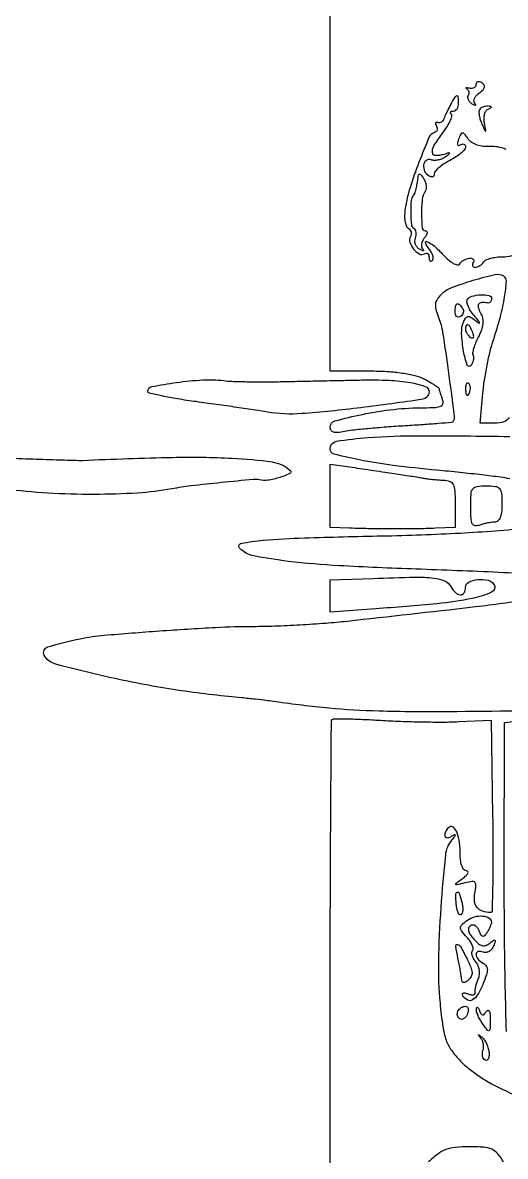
# Model space of a CAD drawing. Extents: x 0 to 848, y 0 to 1200.
# Drawn here: x 175 to 267.6, y 779.2 to 997 of the extents above; entities that cross this region are included whole.
import ezdxf

# ---------------------------------------------------------------- set-up
doc = ezdxf.new("R2010")
doc.units = 0

msp = doc.modelspace()

# ---------------------------------------------------------------- linework, layer by layer
for points in [[(386.644698, 981.326562, -0.000009), (386.76453, 995.814932, -0.002666)], [(268.373485, 921.113112, -0.180874), (267.364342, 920.28413, -0.082642), (265.65704, 920), (262.795902, 920), (263.330073, 925.765123, -0.015332), (263.643543, 928.299682, -0.010509), (264.147453, 931.154174, -0.010602), (264.749543, 933.885705, -0.021068), (265.362529, 936.015123, 0.015439), (266.691305, 940.442983, 0.025165), (267.510168, 944.27828, 0.022989), (267.855003, 947.288483, 0.284021), (267.339807, 948.265219, 0.190638), (265.676677, 948.525423, 0.016424), (261.435452, 947.422547, 0.020239), (257.289684, 946.013074, 0.104682), (255.271438, 944.700009, 0.056776), (254.530902, 943.769061, 0.114767), (254.228982, 942.88762, 0.092315), (254.31605, 941.836408, 0.028129), (254.825032, 940.315736, -0.056537), (255.61296, 937.426945, -0.004617), (256.739562, 929.662296, -0.001871), (257.834878, 921.356209, -0.196303), (257.545054, 920.268073, -0.212311), (257.361965, 920.167001, -0.000737), (254.796474, 919.949643, -0.003737), (251.872728, 919.728262, -0.002313), (248.434739, 919.509743, 0.004127), (244.812405, 919.266309, 0.004574), (241.316767, 918.970203, 0.004251), (238.339475, 918.664996, 0.023533), (236.75, 918.412215, -0.027084), (235.45052, 918.215, -0.10037), (234.63015, 918.300304, -0.181702), (234.173447, 918.657074, -0.137902), (234, 919.273994, -0.338443), (234.906829, 920.460246, -0.015465), (240.189606, 921.722271, -0.023379), (246.249364, 922.680448, -0.027525), (252.049617, 923, 0.013275), (254.241267, 923.058199, 0.09158), (255.283348, 923.30852, 0.245378), (255.675911, 923.80285, 0.139981), (255.606989, 924.581787, -0.007617), (255.374564, 925.216205, -0.009418), (255.178303, 925.814231, -0.008008), (255.031606, 926.320086, -0.066659), (255, 926.556107, 0.243768), (254.889544, 926.769205, 0.009472), (254.133338, 927.281502, 0.014999), (253.180334, 927.861209, 0.009813), (252.04966, 928.47432, 0.058398), (250.323918, 929.125051, 0.024913), (247.898847, 929.601781, 0.021589), (244.943811, 929.901624, 0.014489), (241.54966, 930), (234, 930), (234, 1065)], [(267.787485, 972.635633, 0.04636), (266.176742, 973.092519, 0.065038), (264.685737, 973.172877, -0.046723), (263.400467, 973.19515, -0.056072), (262.221432, 973.46219, -0.062251), (261.240159, 973.94726, -0.089232), (260.539447, 974.615166, 0.013701), (259.773693, 975.604334, 0.228607), (259.407305, 975.77465, 0.284836), (259.097548, 975.576398, 0.020024), (258.672281, 974.588361, 0.030803), (258.466626, 973.934713, 0.137657), (258.478704, 973.53705, 0.341416), (258.672724, 973.401784, 0.126769), (259.011454, 973.507079, -0.08122), (259.389244, 973.66303, -0.159636), (259.709615, 973.635023, -0.18329), (259.922398, 973.430195, -0.110923), (260, 973.084697, -0.181832), (259.813129, 972.587832, -0.035054), (259.11875, 971.899191, -0.033203), (258.14868, 971.169685, -0.025295), (257, 970.5, 0.025295), (255.85132, 969.830315, 0.033203), (254.88125, 969.100809, 0.035054), (254.186871, 968.412168, 0.181832), (254, 967.915303, -0.112682), (253.921308, 967.570558, -0.184123), (253.70625, 967.367056, -0.158241), (253.382225, 967.341161, -0.080031), (253, 967.5, -0.153294), (252.212711, 968.410413, -0.129431), (252.019935, 969.67438, -0.193126), (252.487018, 970.55508, -0.273535), (253.340684, 970.699509, 0.084508), (253.95727, 970.575938, 0.051187), (254.701528, 970.630448, 0.049501), (255.452239, 970.841705, 0.06126), (256.090684, 971.186852, 0.004848), (256.865327, 971.748892, 0.366443), (256.898136, 971.888427, 0.361608), (256.765411, 971.945371, 0.004807), (255.847766, 971.663233, -0.081748), (254.265405, 971.432547, -0.380144), (253.642123, 972.007299, -0.16353), (253.942168, 973.319143, -0.025646), (255.461538, 975.538462, 0.020318), (256.355949, 976.815519, 0.031445), (257.010112, 977.991971, 0.032435), (257.392391, 978.949746, 0.282232), (257.290087, 979.376579, -0.095759), (257.129359, 979.614329, -0.241254), (257.143546, 979.81687, -0.193741), (257.327753, 979.95536, -0.065574), (257.666667, 980, 0.148195), (258.048021, 980.115568, 0.098894), (258.372917, 980.440625, 0.082425), (258.591972, 980.926543, 0.064853), (258.666667, 981.5, 0.024643), (258.60751, 982.699527, 0.432823), (258.330425, 982.912489, 0.220602), (257.918371, 982.633049, 0.012308), (257.133796, 981.25, 0.007211), (256.749661, 980.506666, 0.006344), (256.369937, 979.720312, 0.006386), (256.045433, 979.002175, 0.019052), (255.848612, 978.5, -0.080408), (255.653194, 978.138785, -0.090409), (255.360258, 977.874466, -0.099227), (255.016887, 977.746803, -0.120554), (254.67567, 977.774777, 0.105638), (254.408246, 977.804652, 0.287553), (254.264027, 977.692899, 0.178472), (254.264426, 977.453173, 0.049712), (254.431901, 977.110187, -0.097021), (254.576533, 976.726099, -0.122026), (254.547703, 976.348233, -0.125914), (254.347765, 976.035966, -0.107318), (254.010865, 975.83541, 0.214159), (252.982034, 974.886363, 0.009015), (251.066443, 970.169124, 0.016331), (249.355077, 965.253901, 0.034745), (248.426203, 961.338451, 0.033676), (248.304839, 960.079942, 0.042503), (248.370458, 958.912452, 0.048114), (248.594288, 957.986801, 0.172639), (248.968686, 957.519353, -0.090445), (249.329087, 957.194236, -0.095504), (249.543137, 956.768638, -0.099682), (249.578506, 956.30936, -0.108352), (249.430222, 955.887097, 0.223915), (249.308908, 954.818204, 0.088373), (250.041398, 953.489543, 0.094201), (251.148835, 952.55141, 0.273678), (252.113307, 952.570027, -0.117898), (252.450663, 952.681398, -0.186292), (252.739534, 952.597012, -0.15417), (252.933944, 952.320207, -0.07674), (253, 951.89235, 0.052353), (253.044761, 951.466035, 0.157415), (253.188735, 951.215446, 0.258825), (253.398804, 951.166147, 0.128035), (253.642501, 951.309167, 0.193391), (253.795311, 951.667265, 0.075397), (253.724689, 952.210657, 0.059862), (253.45692, 952.845176, 0.043481), (253.020056, 953.475834, -0.071053), (252.300406, 954.647357, -0.674949), (252.589436, 954.940438, -0.082908), (253.955635, 954.082931, -0.024365), (255.730802, 952.345461, 0.028776), (256.721078, 951.393163, 0.049143), (257.660546, 950.736401, 0.068608), (258.418646, 950.438082, 0.304495), (258.845473, 950.595461, -0.10578), (259.688682, 951.35559, -0.091104), (260.815026, 951.755469, -0.232879), (261.444686, 951.561957, -0.356158), (261.515313, 951.024777, 0.074435), (261.347285, 950.632805, 0.15113), (261.361762, 950.301028, 0.187666), (261.552112, 950.081625, 0.12189), (261.881966, 950, 0.085235), (262.310186, 950.073533, 0.053414), (262.769763, 950.29375, 0.051777), (263.189439, 950.617474, 0.064269), (263.5, 951, -0.148736), (263.93812, 951.385748, -0.039574), (264.822996, 951.70625, -0.036511), (265.935346, 951.926421, -0.030614), (267.13594, 952, 0.119642), (270.275701, 952.762204, 0.084023)], [(268.5, 909.333723, 0.019288), (266.717949, 909.63662, 0.00296), (263.15, 910.080861, 0.003303), (258.931428, 910.552529, 0.002861), (254.5, 910.992749, -0.008345), (246.105393, 911.919746, -0.01743), (239.615884, 912.977187, -0.013299), (234.774034, 914.075074, -0.342866), (234, 915.071149, -0.366774), (235.25863, 916.556143, -0.023734), (241.31852, 917.269504, -0.017504), (251.221552, 917.613445, -0.003706), (268.5, 917.48042, -0.004165)], [(170.5, 913.381391, 0.000494), (176.320886, 913.177616, 0.000747), (181.3875, 913.012834, 0.000276), (185.750742, 912.879869, 0.01835), (186.5, 912.884953, -0.005346), (203.772276, 913.451514, -0.017575), (215.177636, 913.302692, -0.022784), (222.870429, 912.579337, -0.148926), (226.348837, 910.962994, -0.533509), (226.262799, 910.352747, -0.037886), (224.350543, 909.600458, -0.034766), (222.029399, 909.058041, -0.101418), (220.393688, 909.126916, 0.085195), (219.211463, 909.214854, 0.001645), (213.100364, 908.607735, 0.004278), (207.2853, 907.960382, 0.015299), (203.586906, 907.401356, -0.029821), (197.024257, 906.603449, -0.014959), (188.67239, 906.340703, -0.014565), (179.787039, 906.585943, -0.017737), (171.5, 907.35212, 0.001752)], [(273.971049, 890.733779, 0.017936), (266.339563, 891.350665, 0.002502), (250.5, 891.981211, -0.004886), (235.739055, 892.639317, -0.015846), (225.972716, 893.481453, -0.019498), (219.374048, 894.523982, -0.147435), (216.619748, 895.987601, -0.601832), (216.90449, 896.928243, -0.026651), (221.184249, 897.531506, -0.014165), (229.077868, 897.993154, -0.002465), (244, 898.368665, 0.008283), (259.01891, 898.921524, 0.011833), (272.315604, 899.947722, 0.012944)], [(234, 731.185099), (234, 796.925883, -0.000591), (234.029836, 822.162663, -0.000977), (234.121868, 843.477707, -0.000055), (234.244343, 862.674152, -0.196665), (234.41487, 863.083333, -0.200613), (234.78967, 863.238093, -0.002777), (237.303192, 863.213119, -0.007283), (240.248455, 863.124571, -0.004668), (243.66487, 862.940051, 0.006596), (247.501627, 862.747662, 0.004952), (251.72809, 862.63349, 0.005007), (255.707645, 862.605277, 0.011449), (258.707351, 862.68275), (264.914701, 862.985398), (265.207351, 844.49155, -0.003385), (265.271546, 837.400194, -0.005647), (265.217747, 831.430608, -0.00128), (265.099483, 826.259377, -0.407287), (264.831787, 825.998851, -0.079047), (263.289971, 826.246854, -0.142706), (262.243086, 826.964216, -0.142), (261.742147, 828.134544, -0.077959), (261.794429, 829.704959, 0.021444), (262.014829, 831.203775, 0.219034), (261.817587, 831.783142, 0.243121), (261.265446, 831.974993, 0.026204), (259.89618, 831.704595, -0.002793), (258.29317, 831.309289, -0.340591), (258.112845, 831.389892, -0.368202), (258.15265, 831.575118, -0.002967), (259.44113, 832.549737, 0.027394), (260.109626, 833.108738, 0.085789), (260.462158, 833.573985, 0.268879), (260.448407, 833.859883, 0.25465), (260.19113, 834, -0.223264), (259.735148, 834.214291, -0.076302), (259.349894, 834.857225, -0.058034), (259.087145, 835.800759, -0.038934), (259, 836.918213, 0.029849), (258.84993, 839.429832, 0.061353), (258.378709, 841.339592, 0.115619), (257.689484, 842.358623, 0.336802), (256.895215, 842.435239, 0.070959), (256.552732, 842.149537, 0.052804), (256.262969, 841.75074, 0.053334), (256.066111, 841.305471, 0.077582), (256, 840.881966, 0.158843), (256.103318, 840.564951, 0.188186), (256.367188, 840.396315, 0.125621), (256.771082, 840.417858, 0.059513), (257.25, 840.632941, -0.013188), (257.876815, 840.987367, -0.527906), (257.995175, 840.925266, -0.195299), (257.933285, 840.701283, -0.006063), (257.331167, 839.937296, 0.145368), (256.128404, 837.018484, 0.007832), (255.256049, 826.957898, 0.013289), (254.798097, 816.616546, 0.028278), (255.109083, 808.618119, 0.01082), (255.644398, 804.065291, 0.050338), (256.270496, 801.498747, 0.071299), (257.288465, 799.553971, 0.036316), (259.063398, 797.434589, 0.033958), (260.633347, 796.020748, 0.018551), (262.730992, 794.497295, 0.018412), (264.986897, 793.101049, 0.027794), (267.055089, 792.071647, -0.071317), (272.453155, 788.772084, -0.118869)], [(283.5, 864.884566, -0.001333), (256.669077, 864.575739, -0.008935), (243.337437, 864.696051, -0.016454), (233.743389, 865.270439, -0.013311), (223.5, 866.498537, 0.006479), (221.947413, 866.706232, 0.002035), (219.61875, 866.97747, 0.002033), (217.017152, 867.259067, 0.00225), (214.5, 867.509728, -0.009211), (208.494074, 868.19237, -0.008224), (202.285122, 869.118347, -0.008002), (195.933688, 870.277365, -0.007558), (189.5, 871.659516, -0.011088), (181.131769, 873.786513, -0.211536), (179.098618, 875.457737, -0.465183), (179.776713, 877.039705, -0.023116), (186, 878.620863, -0.029623), (190.618197, 879.287475, -0.003282), (201.25556, 880.114186, -0.004244), (212.03515, 880.788908, -0.013214), (219.308421, 880.989683, 0.008847), (223.344538, 881.065835, 0.005011), (228.229395, 881.29354, 0.005), (233.150357, 881.621773, 0.0082), (237.308421, 882.009602, 0.001178), (261.367192, 884.709584, 0.011376), (271.553583, 886.112508, 0.020436)], [(267.865163, 803.116403, -0.002283), (267.637672, 811.765221, -0.003388), (267.483389, 822.080892, -0.002501), (267.447102, 833.5), (267.5, 862.5), (270.25, 862.816422, -0.032205)], [(267.284392, 778.095708, 0.042878), (266.153235, 779.682623, 0.112974), (265.04067, 780.512415, 0.085926), (263.493334, 780.898307, 0.018246), (260.707469, 781, 0.023893), (258.039822, 780.872451, 0.066011), (256.211278, 780.449353, 0.072783), (254.659204, 779.592314, 0.033904), (252.923077, 778.076923, 0.033613)]]:
    msp.add_lwpolyline(points, format="xyb")
for points in [[(262, 985.090402, -0.131628), (261.901622, 984.723181, -0.13149), (261.632812, 984.454148, -0.112422), (261.227515, 984.328585, -0.079073), (260.75, 984.36749, 0.013522), (260.302188, 984.463907, 0.104704), (260.08933, 984.458878, 0.599324), (260.070085, 984.38615, 0.060357), (260.256231, 984.250695, -0.11553), (260.504354, 984.0248, -0.105343), (260.636822, 983.704637, -0.098021), (260.632052, 983.338503, -0.086497), (260.489919, 982.983688, 0.147266), (260.388697, 982.60493, 0.102841), (260.492852, 982.172292, 0.085597), (260.788672, 981.750825, 0.066455), (261.233688, 981.408773, 0.01696), (261.690997, 981.165621, 0.153127), (261.912274, 981.131981, 0.532724), (261.958506, 981.230486, 0.04891), (261.765544, 981.490798, -0.188562), (261.612823, 981.893006, -0.103412), (261.727393, 982.415277, -0.077383), (262.09512, 982.98086, -0.052165), (262.667034, 983.49848, 0.036039), (263.36515, 984.090586, 0.137524), (263.647066, 984.580688, 0.217287), (263.569187, 985.010487, 0.102872), (263.15149, 985.406374, 0.066662), (262.710634, 985.603484, 0.13968), (262.33825, 985.607117, 0.191006), (262.093446, 985.422834, 0.137878)], [(262.684149, 980.25, 0.137005), (262.575663, 979.828923, 0.036544), (262.640739, 979.132812, 0.034205), (262.834883, 978.320694, 0.029484), (263.145657, 977.5, 0.00128), (263.74678, 976.166461, 0.405923), (263.845361, 976.127824, 0.352147), (263.900195, 976.22917, 0.001196), (263.626684, 977.702053, -0.051137), (263.552998, 978.579167, -0.062137), (263.67004, 979.395021, -0.073732), (263.949208, 980.030713, -0.156429), (264.356158, 980.373105, 0.015416), (264.882456, 980.608101, 0.310937), (264.964678, 980.752675, 0.350853), (264.857141, 980.865662, 0.017263), (264.309017, 980.921053, 0.059374), (263.821275, 980.895463, 0.055213), (263.340431, 980.756497, 0.059176), (262.937721, 980.531307, 0.104943)], [(252.265066, 964.61987, 0.110288), (251.693061, 962.97083, 0.030291), (251.544808, 960.209236, 0.024743), (251.694363, 957.560765, 0.38353), (252.317886, 957, -0.225365), (252.568356, 956.881065, -0.208555), (252.645413, 956.605785, -0.099379), (252.494308, 956.173659, -0.039578), (252.131121, 955.657991, 0.059816), (251.760494, 955.083858, 0.070874), (251.562285, 954.469816, 0.083091), (251.559537, 953.911524, 0.144798), (251.758676, 953.497665, -0.054203), (251.945209, 953.240629, -0.543725), (251.895023, 953.143413, -0.139818), (251.657982, 953.186454, -0.016599), (251.181826, 953.440825, -0.090544), (250.71803, 953.835007, -0.082391), (250.404938, 954.380122, -0.083627), (250.287698, 954.989486, -0.097713), (250.388152, 955.569126, 0.060196), (250.528769, 956.128782, 0.068775), (250.52247, 956.68037, 0.07933), (250.37664, 957.140233, 0.138834), (250.108872, 957.432714, -0.23759), (249.673938, 958.14101, -0.017755), (249.560514, 960.47038, -0.020042), (249.623132, 962.794974, -0.167547), (250.025807, 963.75, 0.106563), (250.252205, 964.146603, 0.016058), (250.501523, 965.032725, 0.017567), (250.72697, 966.106113, 0.015029), (250.890313, 967.25, -0.056891), (251.0052, 967.750943, -0.37082), (251.212144, 967.869841, -0.18503), (251.503716, 967.689213, -0.021551), (251.94933, 967.047746, -0.054993), (252.255892, 966.419819, -0.053796), (252.421043, 965.735502, -0.058554), (252.428894, 965.09957, -0.11271)], [(265, 943.937851, -0.080624), (264.943315, 943.588593, -0.105233), (264.779688, 943.31028, -0.119804), (264.535707, 943.14652, -0.128009), (264.25, 943.118421, 0.046895), (263.088889, 943.19153, 0.238709), (262.537634, 942.890746, 0.232745), (262.4455, 942.261185, 0.044872), (262.909178, 941.169703, -0.074041), (263.265598, 940.173489, -0.073946), (263.316544, 939.116201, -0.061746), (263.049158, 937.936066, -0.033121), (262.449668, 936.565625, 0.020835), (261.92991, 935.452696, 0.027938), (261.55927, 934.402877, 0.027611), (261.356292, 933.529383, 0.183698), (261.439324, 933.098176, -0.130966), (261.547267, 932.740536, -0.0538), (261.509091, 932.231256, -0.048286), (261.346535, 931.663417, -0.044595), (261.074811, 931.121047, -0.62668), (260.342317, 931.19631, -0.043908), (259.641964, 933.818079, -0.031252), (259.262317, 937.230666, -0.104053), (259.617673, 939.446055, -0.048761), (260.009305, 940.228919, -0.217472), (260.427954, 940.503937, -0.17412), (260.976335, 940.397428, -0.029967), (261.866783, 939.792757, 0.012162), (262.595836, 939.258811, 0.687809), (262.695562, 939.326626, 0.114848), (262.536025, 939.648567, 0.004176), (261.652039, 940.70422, -0.031069), (260.982766, 941.59685, -0.041723), (260.500229, 942.484675, -0.047649), (260.247817, 943.248348, -0.196878), (260.325995, 943.718454, -0.184774), (261.236656, 944.413326, -0.059938), (262.936119, 944.699171, -0.066741), (264.498319, 944.563893, -0.351245)], [(259.457295, 942.069098, -0.108373), (259.598899, 941.665803, -0.099685), (259.565079, 941.22714, -0.095498), (259.360589, 940.820631, -0.090427), (259.016312, 940.510081, -0.136093), (258.63036, 940.397824, -0.190788), (258.298542, 940.524436, -0.140899), (258.074611, 940.890269, -0.067432), (258, 941.440983, -0.039415), (258.085158, 942.519563, -0.25701), (258.407182, 942.933879, -0.315493), (258.86686, 942.838655, -0.050477)], [(260, 938.059017, 0.088797), (260.072509, 937.65395, 0.053277), (260.290385, 937.21498, 0.051183), (260.610411, 936.810572, 0.061454), (260.988546, 936.507079, 0.1144), (261.325929, 936.393111, 0.32948), (261.525685, 936.512472, 0.155351), (261.556862, 936.868281, 0.036408), (261.381557, 937.448062, 0.029964), (260.894727, 938.51997, 0.168622), (260.441482, 938.942608, 0.444011), (260.117673, 938.798253, 0.079093)], [(224.5, 928.0041, 0.000157), (228.107221, 928.075996, 0.000096), (232.353125, 928.16277, 0.000097), (236.551554, 928.250195, 0.000173), (240, 928.323864, -0.01568), (245.352066, 928.272205, -0.033493), (249.460636, 927.826868, -0.042258), (252.254178, 927.085529, -0.31673), (253, 926.026261, -0.372161), (251.774716, 924.60809, -0.005393), (239.885883, 922.994585, -0.012459), (228.490356, 921.860556, -0.060191), (222, 922.159098, 0.004167), (219.657525, 922.532003, 0.001269), (216.104688, 923.058047, 0.001271), (212.121449, 923.627157, 0.001387), (208.25, 924.159314, -0.007487), (204.703649, 924.690943, -0.012232), (201.717187, 925.259843, -0.005901), (199.265792, 925.819623, -0.346578), (199, 926.157015, -0.359643), (199.735111, 927.046829, -0.012363), (204.51273, 927.84294, -0.021448), (209.534391, 928.334121, -0.043458), (213.5, 928.206189, 0.020521), (215.155349, 928.076686, 0.004667), (217.96875, 927.998725, 0.004823), (221.217188, 927.970387, 0.004673)], [(260.683114, 925.8125, -0.054073), (260.461564, 925.395823, -0.470617), (260.279315, 925.37858, -0.168741), (260.137993, 925.670344, -0.018894), (260.078947, 926.416667, -0.028489), (260.089945, 927.112848, -0.077125), (260.200665, 927.592839, -0.208169), (260.385309, 927.77538, -0.296942), (260.604167, 927.729167, -0.126455), (260.797407, 927.402231, -0.060344), (260.876576, 926.916927, -0.05415), (260.839148, 926.359369, -0.051402)], [(246.309553, 910.367808, -0.001742), (247.892038, 910.12861, -0.001666), (249.496618, 909.874874, -0.00165), (250.9116, 909.641492, -0.005974), (251.809553, 909.479287, 0.015071), (252.616761, 909.348588, 0.00713), (253.664369, 909.226388, 0.007059), (254.765059, 909.129561, 0.009909), (255.75, 909.076511, -0.077949), (256.961122, 908.844123, -0.194577), (257.620749, 908.254395, -0.100917), (257.929696, 907.073019, -0.013659), (258, 904.5), (258, 900), (254.25, 899.833843, -0.00714), (250.652112, 899.725876, -0.004258), (246.368445, 899.695016, -0.004164), (241.907335, 899.73802, -0.005138), (237.75, 899.855474), (234, 900), (234, 906.088895), (234, 912.177789), (238.25, 911.553927, -0.000057), (240.154127, 911.274197, -0.000036), (242.370619, 910.948161, -0.000036), (244.545318, 910.627951, -0.000067)], [(267, 904.5, -0.026315), (266.918036, 902.943718, -0.070051), (266.648699, 901.866974, -0.116409), (266.19938, 901.233261, -0.182554), (265.581787, 901, 0.032815), (264.925091, 900.956854, 0.017107), (264.115525, 900.821697, 0.016939), (263.290883, 900.625558, 0.024761), (262.581787, 900.393011, -0.138026), (261.803317, 900.321119, -0.245804), (261.309338, 900.707898, -0.092826), (261.0585, 901.735829, -0.013557), (261, 903.893011, -0.014844), (261.074815, 906.412517, -0.143857), (261.432616, 907.407751, -0.20332), (262.218066, 907.877234, -0.034407), (264, 908, -0.032088), (265.739808, 907.888231, -0.185552), (266.535714, 907.458333, -0.157079), (266.911937, 906.561026, -0.021354)], [(257.171699, 888.657675, 0.069542), (258.06706, 887.477599, 0.183824), (259.019547, 887.053066, 0.286214), (259.722553, 887.438793, 0.128562), (260, 888.5, -0.285922), (260.615737, 889.488733, -0.089379), (262.37024, 889.990487, -0.081326), (264.323699, 889.86915, -0.200861), (265.468991, 889.050173, -0.451468), (265.016383, 887.558393, -0.056134), (261.369542, 886.366344, -0.027149), (254.502215, 885.332037, -0.006149), (242.75, 884.355467), (234, 883.736617), (234, 886.827866), (234, 889.919115), (242.25, 890.209558, -0.003828), (250.258838, 890.430129, -0.030887), (253.933689, 890.276152, -0.076828), (255.976169, 889.739399, -0.16401)], [(259.289489, 828.000996, -0.035403), (259.438587, 827.204277, -0.046191), (259.454825, 826.463209, -0.053867), (259.349141, 825.875887, -0.184955), (259.118261, 825.573089, -0.341192), (258.838304, 825.602321, -0.097361), (258.569113, 825.983375, -0.056189), (258.349858, 826.671002, -0.028466), (258.223343, 827.572093, -0.013178), (258.115346, 829.491014, -0.314324), (258.395657, 829.919583, -0.433652), (258.777232, 829.741866, -0.0152)], [(264.984687, 824.143011, -0.077061), (264.924757, 823.809171, -0.019815), (264.7255, 823.297067, -0.019695), (264.44862, 822.723998, -0.01888), (264.123851, 822.166154, -0.037405), (263.660149, 821.543027, -0.272795), (263.321066, 821.429287, -0.225488), (263.009412, 821.667462, -0.027078), (262.646226, 822.479536, 0.070182), (262.324382, 823.059617, 0.100402), (261.884845, 823.448235, 0.123733), (261.399868, 823.586455, 0.147302), (260.94192, 823.464105, 0.168378), (260.603032, 823.048101, 0.150292), (260.574179, 822.489635, 0.089401), (260.897817, 821.774652, 0.033057), (261.586649, 820.904254, 0.033366), (262.501793, 820.019481, 0.115693), (263.230557, 819.647957, 0.156376), (263.91823, 819.695582, 0.078496), (264.674684, 820.144975, -0.013567), (265.399281, 820.713859, -0.337207), (265.637948, 820.710993, -0.315906), (265.710028, 820.474932, -0.012699), (265.39385, 819.583973, -0.079224), (265.041342, 818.974716, -0.090933), (264.530702, 818.538653, -0.100772), (263.943998, 818.341257, -0.12314), (263.370958, 818.411145, 0.141066), (262.439629, 818.491555, 0.35513), (262.033159, 818.003222, 0.185024), (262.360106, 817.119149, 0.07883), (263.346275, 816.29969, -0.102124), (263.969327, 815.731314, -0.158411), (264.191874, 815.044853, -0.083277), (264.021634, 814.034197, -0.015107), (263.343407, 812.25, -0.03359), (262.329853, 810.207501, -0.128287), (261.335481, 809.208277, -0.25562), (260.389909, 809.177886, -0.138075), (259.507079, 809.988546, -0.117858), (259.395476, 810.326519, -0.333671), (259.519561, 810.524526, -0.149867), (259.887598, 810.550096, -0.034577), (260.488956, 810.365864, 0.042467), (261.086175, 810.193146, 0.095829), (261.555245, 810.190536, 0.181303), (261.819839, 810.350662, 0.226976), (261.882135, 810.627319, -0.084112), (261.856223, 811.08078, -0.025659), (261.967505, 811.761453, -0.024888), (262.172864, 812.523821, -0.024818), (262.453117, 813.262735, 0.074083), (262.673532, 814.077354, 0.065854), (262.660211, 814.955535, 0.065431), (262.418268, 815.80536, 0.071293), (261.969375, 816.536901, -0.044008), (261.536751, 817.162846, -0.060379), (261.272847, 817.793725, -0.075989), (261.20546, 818.334852, -0.191699), (261.359681, 818.693014, 0.238405), (261.485297, 819.075496, 0.063162), (261.304184, 819.712753, 0.049861), (260.884433, 820.476197, 0.033319), (260.265457, 821.259167, -0.017858), (259.244236, 822.471966, -0.175071), (259.038689, 823.097431, -0.204781), (259.297782, 823.657787, -0.025594), (260.360474, 824.521635, -0.09253), (261.755433, 825.190043, -0.086212), (263.333727, 825.332956, -0.115034), (264.54306, 824.944562, -0.269984)], [(260.329356, 817.041608, -0.020474), (261.023341, 815.495059, -0.080351), (261.251318, 814.477962, -0.132248), (261.095165, 813.718656, -0.103436), (260.569265, 813.057485, -0.036173), (259.991342, 812.644543, -0.177769), (259.604541, 812.56765, -0.265386), (259.35596, 812.766393, -0.075875), (259.241073, 813.265876, 0.018864), (259.167386, 813.919037, 0.005125), (259.001438, 814.945289, 0.005178), (258.789001, 816.106635, 0.00536), (258.554849, 817.25, -0.014462), (258.130309, 819.533754, -0.49625), (258.459628, 819.875822, -0.242904), (259.05894, 819.471522, -0.0095)], [(260.36383, 806.505744, -0.065363), (260.076686, 805.976296, -0.09613), (259.691106, 805.61591, -0.122565), (259.271104, 805.478565, -0.157716), (258.878903, 805.574842, -0.209036), (258.447445, 806.198673, -0.160177), (258.551715, 807.030444, -0.13568), (259.161933, 807.737413, -0.148325), (260.027632, 808, -0.197116), (260.325812, 807.877696, -0.143728), (260.5016, 807.561062, -0.094863), (260.517132, 807.078079, -0.052397)], [(263.996051, 806.99361, -0.186877), (264.290935, 807.216728, -0.365838), (264.541663, 807.1038, -0.091382), (264.705943, 806.495862, -0.020419), (264.75, 805.417468, -0.006191), (264.728109, 803.64962, -0.244332), (264.545191, 803.317982, -0.388935), (264.244756, 803.364735, -0.010796), (263.375, 804.501835, -0.026647), (262.854564, 805.299508, -0.027386), (262.427097, 806.140928, -0.02844), (262.139764, 806.907946, -0.094274), (262.078947, 807.44113, -0.084099), (262.151864, 807.736248, -0.427617), (262.293947, 807.788531, -0.158614), (262.484711, 807.603486, -0.026882), (262.699998, 807.136847, 0.036207), (263.003928, 806.509091, 0.238751), (263.287231, 806.323966, 0.248082), (263.596022, 806.445969, 0.03867)], [(264.513851, 799.061993, -0.042149), (264.506173, 798.345066, -0.098819), (264.352631, 797.834186, -0.192117), (264.08733, 797.609713, -0.222621), (263.76129, 797.647531, -0.118589), (263.455485, 797.955948, -0.08171), (263.27128, 798.414454, -0.074613), (263.233752, 798.949644, -0.07199), (263.353681, 799.479296, 0.080523), (263.472946, 800.05087, 0.055837), (263.428969, 800.710718, 0.055145), (263.238121, 801.354289, 0.072473), (262.921855, 801.878145, -0.004117), (262.48327, 802.420933, -0.470722), (262.5, 802.5, -0.299003), (262.606273, 802.489475, -0.00341), (263.184387, 802.015613, -0.073947), (263.64889, 801.496286, -0.03981), (264.063476, 800.741928, -0.038583), (264.371083, 799.888173, -0.048827)]]:
    msp.add_lwpolyline(points, format="xyb", close=True)

doc.saveas('drawing.dxf')
